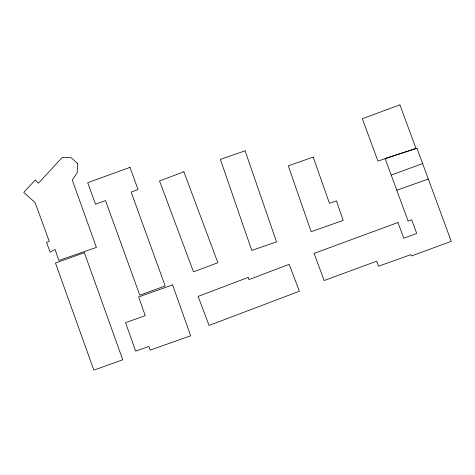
<?xml version="1.0" encoding="UTF-8"?>
<svg xmlns="http://www.w3.org/2000/svg" width="475" height="475" viewBox="0 0 475 475"><rect width="100%" height="100%" fill="white"/><g stroke="black" fill="none" stroke-linecap="round" stroke-linejoin="round"><path stroke-width="0.71" d="M391.204 175.091L422.613 163.566M396.791 190.249L428.308 179.039M77.627 163.566L77.152 172.793L72.265 180.043L96.407 247.392L58.787 260.496L55.094 249.452L50.113 252.136L46.532 242.416L49.305 241.383L35.108 202.641L23.75 192.345L35.233 180.055L38.475 183.172L62.255 157.433L70.989 157.605L77.627 163.566M248.14 277.436L198.081 296.394L209.077 325.434L299.369 291.24L289.186 264.349L248.953 279.585L248.14 277.436M183.884 171.808L159.511 180.928L193.509 271.831L217.882 262.717L183.884 171.808M399.926 104.868L362.33 118.708L377.934 161.084L415.969 148.432L399.926 104.868M397.973 222.502L314.112 253.383L324.122 280.553L376.734 261.179L378.587 266.214L410.887 254.63L411.57 255.954L451.25 241.342L416.979 148.265L385.082 158.454L408.138 221.077L411.671 219.777L416.706 233.457L403.756 238.224L397.973 222.502M129.99 167.372L87.715 182.691L95.517 204.226L105.527 200.598L139.792 295.165L165.169 285.974L131.153 192.09L138.041 189.59L129.99 167.372M84.378 252.688L55.48 263.043L93.854 370.132L122.752 359.777L84.378 252.688M172.597 284.893L138.611 296.952L145.255 315.667L125.56 322.656L135.666 351.138L148.853 346.459L150.153 350.134L190.653 335.766L172.597 284.893M313.221 157.083L288.272 165.84L311.155 231.675L343.235 220.412L336.365 200.848L329.436 203.276L313.221 157.083M245.118 150.818L220.352 159.362L251.762 250.42L276.527 241.882L245.118 150.818"/></g></svg>
